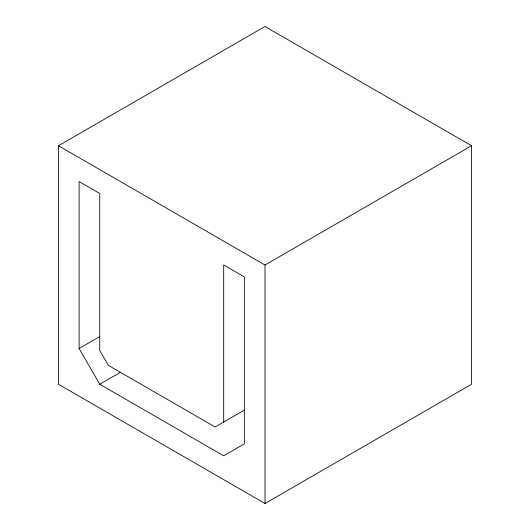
<?xml version="1.0" encoding="UTF-8"?>
<svg xmlns="http://www.w3.org/2000/svg" width="530" height="530" viewBox="0 0 530 530"><rect width="100%" height="100%" fill="white"/><g stroke="black" fill="none" stroke-linecap="round" stroke-linejoin="round"><path stroke-width="0.79" d="M58.452 145.75L265 26.5L471.548 145.75L471.548 384.25L265 503.5L58.452 384.25L58.452 145.75L265 265L471.548 145.75M223.693 422.072L223.693 265L244.343 276.925L244.343 443.875L223.693 455.8L99.759 384.25L79.109 348.475L99.759 336.55M99.759 384.25L120.416 372.325M244.343 410.147L215.134 427.008L108.319 365.342L99.759 350.522L99.759 193.45L79.109 181.525L79.109 348.475M265 265L265 503.5"/></g></svg>
